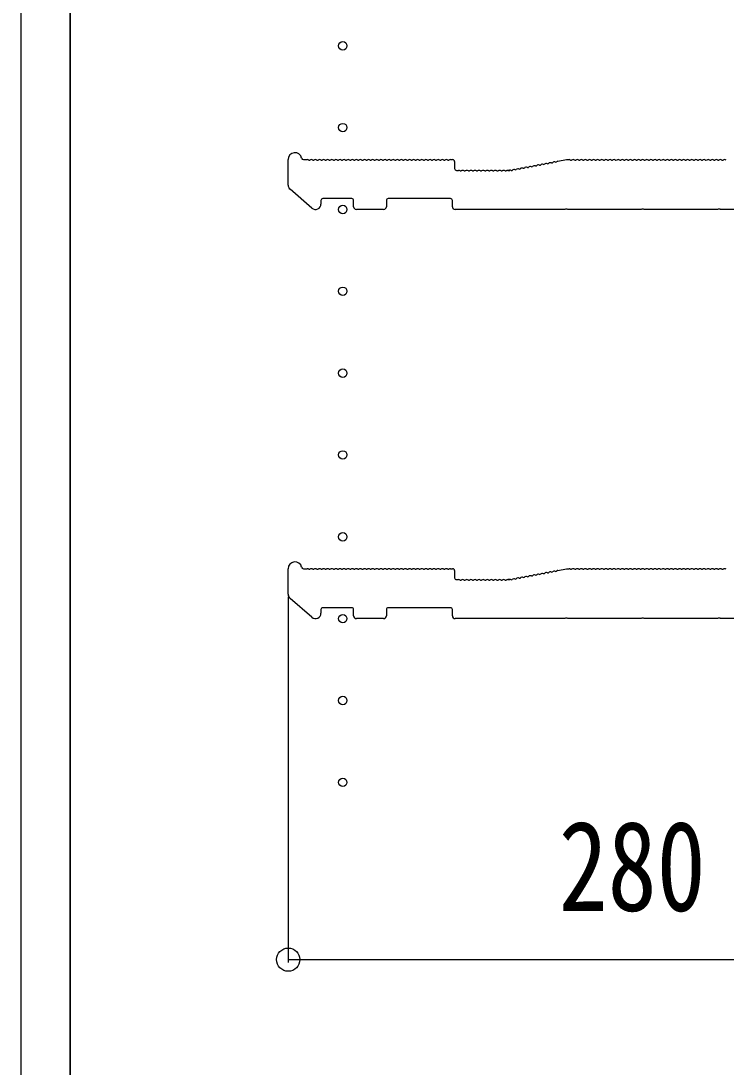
# Model space of a CAD drawing. Units: millimetres, scale not verified. Extents: x -4205 to 4205, y -2970 to 2970.
# Drawn here: x -1109 to -850.4, y -1994.4 to -1610.9 of the extents above; entities that cross this region are included whole.
import ezdxf
from ezdxf.enums import TextEntityAlignment as Align

# ---------------------------------------------------------------- set-up
doc = ezdxf.new("R2010")
doc.units = ezdxf.units.MM
doc.header["$LTSCALE"] = 20
for name, color, linetype in [('0-2_YKK_11', 7, 'Continuous'), ('0-3_YKK_12', 2, 'Continuous'), ('0-5_YKK_D', 6, 'Continuous')]:
    doc.layers.add(name, color=color, linetype=linetype)
doc.styles.add('ＭＳ ゴシック', font='')
doc.styles.get('ＭＳ ゴシック').set_extended_font_data('MS Gothic')

msp = doc.modelspace()

# ---------------------------------------------------------------- linework, layer by layer
at = {"layer": '0-2_YKK_11'}
for p, q in [((-1010.98, -1671.08), (-1010.98, -1661.7)), ((-1005.36, -1661.7), (-1003.98, -1661.7)), ((-1003.42, -1661.9), (-1003.04, -1661.9)), ((-1001.92, -1661.9), (-1001.54, -1661.9)), ((-1000.42, -1661.9), (-1000.04, -1661.9)), ((-998.92, -1661.9), (-998.54, -1661.9)), ((-997.42, -1661.9), (-997.04, -1661.9)), ((-995.92, -1661.9), (-995.54, -1661.9)), ((-994.42, -1661.9), (-994.04, -1661.9)), ((-992.92, -1661.9), (-992.54, -1661.9)), ((-991.42, -1661.9), (-991.04, -1661.9)), ((-989.92, -1661.9), (-989.54, -1661.9)), ((-988.42, -1661.9), (-988.04, -1661.9)), ((-986.92, -1661.9), (-986.54, -1661.9)), ((-985.42, -1661.9), (-985.04, -1661.9)), ((-983.92, -1661.9), (-983.54, -1661.9)), ((-982.42, -1661.9), (-982.04, -1661.9)), ((-980.92, -1661.9), (-980.54, -1661.9)), ((-979.42, -1661.9), (-979.04, -1661.9)), ((-977.92, -1661.9), (-977.54, -1661.9)), ((-976.42, -1661.9), (-976.04, -1661.9)), ((-974.92, -1661.9), (-974.54, -1661.9)), ((-973.42, -1661.9), (-973.04, -1661.9)), ((-971.92, -1661.9), (-971.54, -1661.9)), ((-970.42, -1661.9), (-970.04, -1661.9)), ((-968.92, -1661.9), (-968.54, -1661.9)), ((-967.42, -1661.9), (-967.04, -1661.9)), ((-965.92, -1661.9), (-965.54, -1661.9)), ((-964.42, -1661.9), (-964.04, -1661.9)), ((-962.92, -1661.9), (-962.54, -1661.9)), ((-961.42, -1661.9), (-961.04, -1661.9)), ((-959.92, -1661.9), (-959.54, -1661.9)), ((-958.42, -1661.9), (-958.04, -1661.9)), ((-956.92, -1661.9), (-956.54, -1661.9)), ((-955.42, -1661.9), (-955.04, -1661.9)), ((-953.92, -1661.9), (-953.54, -1661.9)), ((-952.42, -1661.9), (-952.04, -1661.9)), ((-951.48, -1661.7), (-950.68, -1661.7)), ((-949.98, -1662.4), (-949.98, -1665)), ((-921.82, -1664.35), (-921.44, -1664.28)), ((-920.35, -1664.07), (-919.97, -1663.99)), ((-918.87, -1663.79), (-918.5, -1663.71)), ((-917.4, -1663.5), (-917.02, -1663.43)), ((-915.92, -1663.22), (-915.55, -1663.15)), ((-914.45, -1662.94), (-914.08, -1662.87)), ((-912.98, -1662.66), (-912.6, -1662.59)), ((-907.42, -1661.9), (-907.04, -1661.9)), ((-905.92, -1661.9), (-905.54, -1661.9)), ((-904.42, -1661.9), (-904.04, -1661.9)), ((-902.92, -1661.9), (-902.54, -1661.9)), ((-901.42, -1661.9), (-901.04, -1661.9)), ((-899.92, -1661.9), (-899.54, -1661.9)), ((-898.42, -1661.9), (-898.04, -1661.9)), ((-896.92, -1661.9), (-896.54, -1661.9)), ((-895.42, -1661.9), (-895.04, -1661.9)), ((-893.92, -1661.9), (-893.54, -1661.9)), ((-892.42, -1661.9), (-892.04, -1661.9)), ((-890.92, -1661.9), (-890.54, -1661.9)), ((-889.42, -1661.9), (-889.04, -1661.9)), ((-887.92, -1661.9), (-887.54, -1661.9)), ((-886.42, -1661.9), (-886.04, -1661.9)), ((-884.92, -1661.9), (-884.54, -1661.9)), ((-883.42, -1661.9), (-883.04, -1661.9)), ((-881.92, -1661.9), (-881.54, -1661.9)), ((-880.42, -1661.9), (-880.04, -1661.9)), ((-878.92, -1661.9), (-878.54, -1661.9)), ((-877.42, -1661.9), (-877.04, -1661.9)), ((-875.92, -1661.9), (-875.54, -1661.9)), ((-874.42, -1661.9), (-874.04, -1661.9)), ((-872.92, -1661.9), (-872.54, -1661.9)), ((-871.42, -1661.9), (-871.04, -1661.9)), ((-869.92, -1661.9), (-869.54, -1661.9)), ((-868.42, -1661.9), (-868.04, -1661.9)), ((-866.92, -1661.9), (-866.54, -1661.9)), ((-865.42, -1661.9), (-865.04, -1661.9)), ((-863.92, -1661.9), (-863.54, -1661.9)), ((-862.42, -1661.9), (-862.04, -1661.9)), ((-860.92, -1661.9), (-860.54, -1661.9)), ((-859.42, -1661.9), (-859.04, -1661.9)), ((-857.92, -1661.9), (-857.54, -1661.9)), ((-856.42, -1661.9), (-856.04, -1661.9)), ((-854.92, -1661.9), (-854.54, -1661.9)), ((-853.42, -1661.9), (-853.04, -1661.9)), ((-851.92, -1661.9), (-851.54, -1661.9)), ((-949.28, -1665.7), (-948.48, -1665.7)), ((-947.92, -1665.9), (-947.54, -1665.9)), ((-946.42, -1665.9), (-946.04, -1665.9)), ((-944.92, -1665.9), (-944.54, -1665.9)), ((-943.42, -1665.9), (-943.04, -1665.9)), ((-941.92, -1665.9), (-941.54, -1665.9)), ((-940.42, -1665.9), (-940.04, -1665.9)), ((-938.92, -1665.9), (-938.54, -1665.9)), ((-937.42, -1665.9), (-937.04, -1665.9)), ((-935.92, -1665.9), (-935.54, -1665.9)), ((-934.42, -1665.9), (-934.04, -1665.9)), ((-932.92, -1665.9), (-932.54, -1665.9)), ((-931.42, -1665.9), (-931.04, -1665.9)), ((-930.48, -1665.7), (-930.05, -1665.7)), ((-930.05, -1665.7), (-930.48, -1665.7)), ((-929.19, -1665.75), (-928.81, -1665.68)), ((-927.71, -1665.47), (-927.34, -1665.4)), ((-926.24, -1665.19), (-925.86, -1665.12)), ((-924.77, -1664.91), (-924.39, -1664.84)), ((-923.29, -1664.63), (-922.92, -1664.56)), ((-1002.29, -1679.51), (-1010.29, -1672.6)), ((-998.98, -1676.7), (-998.98, -1678)), ((-987.68, -1676), (-998.28, -1676)), ((-986.98, -1679), (-986.98, -1676.7)), ((-974.98, -1676.7), (-974.98, -1679)), ((-951.48, -1676), (-974.28, -1676)), ((-950.78, -1679), (-950.78, -1676.7)), ((-975.98, -1680), (-985.98, -1680)), ((-1010.98, -1821.08), (-1010.98, -1811.7)), ((-1005.36, -1811.7), (-1003.98, -1811.7)), ((-1003.42, -1811.9), (-1003.04, -1811.9)), ((-1001.92, -1811.9), (-1001.54, -1811.9)), ((-1000.42, -1811.9), (-1000.04, -1811.9)), ((-998.92, -1811.9), (-998.54, -1811.9)), ((-997.42, -1811.9), (-997.04, -1811.9)), ((-995.92, -1811.9), (-995.54, -1811.9)), ((-994.42, -1811.9), (-994.04, -1811.9)), ((-992.92, -1811.9), (-992.54, -1811.9)), ((-991.42, -1811.9), (-991.04, -1811.9)), ((-989.92, -1811.9), (-989.54, -1811.9)), ((-988.42, -1811.9), (-988.04, -1811.9)), ((-986.92, -1811.9), (-986.54, -1811.9)), ((-985.42, -1811.9), (-985.04, -1811.9)), ((-983.92, -1811.9), (-983.54, -1811.9)), ((-982.42, -1811.9), (-982.04, -1811.9)), ((-980.92, -1811.9), (-980.54, -1811.9)), ((-979.42, -1811.9), (-979.04, -1811.9)), ((-977.92, -1811.9), (-977.54, -1811.9)), ((-976.42, -1811.9), (-976.04, -1811.9)), ((-974.92, -1811.9), (-974.54, -1811.9)), ((-973.42, -1811.9), (-973.04, -1811.9)), ((-971.92, -1811.9), (-971.54, -1811.9)), ((-970.42, -1811.9), (-970.04, -1811.9)), ((-968.92, -1811.9), (-968.54, -1811.9)), ((-967.42, -1811.9), (-967.04, -1811.9)), ((-965.92, -1811.9), (-965.54, -1811.9)), ((-964.42, -1811.9), (-964.04, -1811.9)), ((-962.92, -1811.9), (-962.54, -1811.9)), ((-961.42, -1811.9), (-961.04, -1811.9)), ((-959.92, -1811.9), (-959.54, -1811.9)), ((-958.42, -1811.9), (-958.04, -1811.9)), ((-956.92, -1811.9), (-956.54, -1811.9)), ((-955.42, -1811.9), (-955.04, -1811.9)), ((-953.92, -1811.9), (-953.54, -1811.9)), ((-952.42, -1811.9), (-952.04, -1811.9)), ((-951.48, -1811.7), (-950.68, -1811.7)), ((-949.98, -1812.4), (-949.98, -1815)), ((-918.87, -1813.79), (-918.5, -1813.71)), ((-917.4, -1813.5), (-917.02, -1813.43)), ((-915.92, -1813.22), (-915.55, -1813.15)), ((-914.45, -1812.94), (-914.08, -1812.87)), ((-912.98, -1812.66), (-912.6, -1812.59)), ((-907.42, -1811.9), (-907.04, -1811.9)), ((-905.92, -1811.9), (-905.54, -1811.9)), ((-904.42, -1811.9), (-904.04, -1811.9)), ((-902.92, -1811.9), (-902.54, -1811.9)), ((-901.42, -1811.9), (-901.04, -1811.9)), ((-899.92, -1811.9), (-899.54, -1811.9)), ((-898.42, -1811.9), (-898.04, -1811.9)), ((-896.92, -1811.9), (-896.54, -1811.9)), ((-895.42, -1811.9), (-895.04, -1811.9)), ((-893.92, -1811.9), (-893.54, -1811.9)), ((-892.42, -1811.9), (-892.04, -1811.9)), ((-890.92, -1811.9), (-890.54, -1811.9)), ((-889.42, -1811.9), (-889.04, -1811.9)), ((-887.92, -1811.9), (-887.54, -1811.9)), ((-886.42, -1811.9), (-886.04, -1811.9)), ((-884.92, -1811.9), (-884.54, -1811.9)), ((-883.42, -1811.9), (-883.04, -1811.9)), ((-881.92, -1811.9), (-881.54, -1811.9)), ((-880.42, -1811.9), (-880.04, -1811.9)), ((-878.92, -1811.9), (-878.54, -1811.9)), ((-877.42, -1811.9), (-877.04, -1811.9)), ((-875.92, -1811.9), (-875.54, -1811.9)), ((-874.42, -1811.9), (-874.04, -1811.9)), ((-872.92, -1811.9), (-872.54, -1811.9)), ((-871.42, -1811.9), (-871.04, -1811.9)), ((-869.92, -1811.9), (-869.54, -1811.9)), ((-868.42, -1811.9), (-868.04, -1811.9)), ((-866.92, -1811.9), (-866.54, -1811.9)), ((-865.42, -1811.9), (-865.04, -1811.9)), ((-863.92, -1811.9), (-863.54, -1811.9)), ((-862.42, -1811.9), (-862.04, -1811.9)), ((-860.92, -1811.9), (-860.54, -1811.9)), ((-859.42, -1811.9), (-859.04, -1811.9)), ((-857.92, -1811.9), (-857.54, -1811.9)), ((-856.42, -1811.9), (-856.04, -1811.9)), ((-854.92, -1811.9), (-854.54, -1811.9)), ((-853.42, -1811.9), (-853.04, -1811.9)), ((-851.92, -1811.9), (-851.54, -1811.9)), ((-949.28, -1815.7), (-948.48, -1815.7)), ((-947.92, -1815.9), (-947.54, -1815.9)), ((-946.42, -1815.9), (-946.04, -1815.9)), ((-944.92, -1815.9), (-944.54, -1815.9)), ((-943.42, -1815.9), (-943.04, -1815.9)), ((-941.92, -1815.9), (-941.54, -1815.9)), ((-940.42, -1815.9), (-940.04, -1815.9)), ((-938.92, -1815.9), (-938.54, -1815.9)), ((-937.42, -1815.9), (-937.04, -1815.9)), ((-935.92, -1815.9), (-935.54, -1815.9)), ((-934.42, -1815.9), (-934.04, -1815.9)), ((-932.92, -1815.9), (-932.54, -1815.9)), ((-931.42, -1815.9), (-931.04, -1815.9)), ((-930.48, -1815.7), (-930.05, -1815.7)), ((-930.05, -1815.7), (-930.48, -1815.7)), ((-929.19, -1815.75), (-928.81, -1815.68)), ((-927.71, -1815.47), (-927.34, -1815.4)), ((-926.24, -1815.19), (-925.86, -1815.12)), ((-924.77, -1814.91), (-924.39, -1814.84)), ((-923.29, -1814.63), (-922.92, -1814.56)), ((-921.82, -1814.35), (-921.44, -1814.28)), ((-920.35, -1814.07), (-919.97, -1813.99)), ((-1002.29, -1829.51), (-1010.29, -1822.6)), ((-998.98, -1826.7), (-998.98, -1828)), ((-987.68, -1826), (-998.28, -1826)), ((-986.98, -1829), (-986.98, -1826.7)), ((-974.98, -1826.7), (-974.98, -1829)), ((-951.48, -1826), (-974.28, -1826)), ((-950.78, -1829), (-950.78, -1826.7)), ((-975.98, -1830), (-985.98, -1830))]:
    msp.add_line(p, q, dxfattribs=at)
for points in [[(-912.09, -1662.29), (-908.98, -1661.7), (-907.98, -1661.7)], [(-929.77, -1665.66), (-929.92, -1665.68), (-929.77, -1665.66)], [(-825.98, -1680), (-852.41, -1680), (-852.65, -1679.87), (-853.31, -1679.87), (-853.55, -1680), (-880.41, -1680), (-880.65, -1679.87), (-881.31, -1679.87), (-881.55, -1680), (-908.41, -1680), (-908.65, -1679.87), (-909.31, -1679.87), (-909.55, -1680), (-949.78, -1680)], [(-912.09, -1812.29), (-908.98, -1811.7), (-907.98, -1811.7)], [(-929.77, -1815.66), (-929.92, -1815.68), (-929.77, -1815.66)], [(-825.98, -1830), (-852.41, -1830), (-852.65, -1829.87), (-853.31, -1829.87), (-853.55, -1830), (-880.41, -1830), (-880.65, -1829.87), (-881.31, -1829.87), (-881.55, -1830), (-908.41, -1830), (-908.65, -1829.87), (-909.31, -1829.87), (-909.55, -1830), (-949.78, -1830)]]:
    msp.add_lwpolyline(points, dxfattribs=at)
for centre, radius, start, end in [((-1008.48, -1661.7), 2.5, 12.6356, 180), ((-1005.36, -1661), 0.7, 192.6356, 270), ((-1003.98, -1662.58), 0.88, 50.536, 90), ((-1002.48, -1662.58), 0.88, 50.536, 129.464), ((-1000.98, -1662.58), 0.88, 50.536, 129.464), ((-999.48, -1662.58), 0.88, 50.536, 129.464), ((-997.98, -1662.58), 0.88, 50.536, 129.464), ((-996.48, -1662.58), 0.88, 50.536, 129.464), ((-994.98, -1662.58), 0.88, 50.536, 129.464), ((-993.48, -1662.58), 0.88, 50.536, 129.464), ((-991.98, -1662.58), 0.88, 50.536, 129.464), ((-990.48, -1662.58), 0.88, 50.536, 129.464), ((-988.98, -1662.58), 0.88, 50.536, 129.464), ((-987.48, -1662.58), 0.88, 50.536, 129.464), ((-985.98, -1662.58), 0.88, 50.536, 129.464), ((-984.48, -1662.58), 0.88, 50.536, 129.464), ((-982.98, -1662.58), 0.88, 50.536, 129.464), ((-981.48, -1662.58), 0.88, 50.536, 129.464), ((-979.98, -1662.58), 0.88, 50.536, 129.464), ((-978.48, -1662.58), 0.88, 50.536, 129.464), ((-976.98, -1662.58), 0.88, 50.536, 129.464), ((-975.48, -1662.58), 0.88, 50.536, 129.464), ((-973.98, -1662.58), 0.88, 50.536, 129.464), ((-972.48, -1662.58), 0.88, 50.536, 129.464), ((-970.98, -1662.58), 0.88, 50.536, 129.464), ((-969.48, -1662.58), 0.88, 50.536, 129.464), ((-967.98, -1662.58), 0.88, 50.536, 129.464), ((-966.48, -1662.58), 0.88, 50.536, 129.464), ((-964.98, -1662.58), 0.88, 50.536, 129.464), ((-963.48, -1662.58), 0.88, 50.536, 129.464), ((-961.98, -1662.58), 0.88, 50.536, 129.464), ((-960.48, -1662.58), 0.88, 50.536, 129.464), ((-958.98, -1662.58), 0.88, 50.536, 129.464), ((-957.48, -1662.58), 0.88, 50.536, 129.464), ((-955.98, -1662.58), 0.88, 50.536, 129.464), ((-954.48, -1662.58), 0.88, 50.536, 129.464), ((-952.98, -1662.58), 0.88, 50.536, 129.464), ((-951.48, -1662.58), 0.88, 90, 129.464), ((-950.68, -1662.4), 0.7, 0, 90), ((-922.24, -1665.12), 0.88, 61.3203, 140.2483), ((-920.77, -1664.84), 0.88, 61.3203, 140.2483), ((-919.29, -1664.56), 0.88, 61.3203, 140.2483), ((-917.82, -1664.28), 0.88, 61.3203, 140.2483), ((-916.35, -1664), 0.88, 61.3203, 140.2483), ((-914.87, -1663.72), 0.88, 61.3203, 140.2483), ((-913.4, -1663.44), 0.88, 61.3203, 140.2483), ((-911.93, -1663.15), 0.88, 100.7843, 140.2483), ((-907.98, -1662.58), 0.88, 50.536, 90), ((-906.48, -1662.58), 0.88, 50.536, 129.464), ((-904.98, -1662.58), 0.88, 50.536, 129.464), ((-903.48, -1662.58), 0.88, 50.536, 129.464), ((-901.98, -1662.58), 0.88, 50.536, 129.464), ((-900.48, -1662.58), 0.88, 50.536, 129.464), ((-898.98, -1662.58), 0.88, 50.536, 129.464), ((-897.48, -1662.58), 0.88, 50.536, 129.464), ((-895.98, -1662.58), 0.88, 50.536, 129.464), ((-894.48, -1662.58), 0.88, 50.536, 129.464), ((-892.98, -1662.58), 0.88, 50.536, 129.464), ((-891.48, -1662.58), 0.88, 50.536, 129.464), ((-889.98, -1662.58), 0.88, 50.536, 129.464), ((-888.48, -1662.58), 0.88, 50.536, 129.464), ((-886.98, -1662.58), 0.88, 50.536, 129.464), ((-885.48, -1662.58), 0.88, 50.536, 129.464), ((-883.98, -1662.58), 0.88, 50.536, 129.464), ((-882.48, -1662.58), 0.88, 50.536, 129.464), ((-880.98, -1662.58), 0.88, 50.536, 129.464), ((-879.48, -1662.58), 0.88, 50.536, 129.464), ((-877.98, -1662.58), 0.88, 50.536, 129.464), ((-876.48, -1662.58), 0.88, 50.536, 129.464), ((-874.98, -1662.58), 0.88, 50.536, 129.464), ((-873.48, -1662.58), 0.88, 50.536, 129.464), ((-871.98, -1662.58), 0.88, 50.536, 129.464), ((-870.48, -1662.58), 0.88, 50.536, 129.464), ((-868.98, -1662.58), 0.88, 50.536, 129.464), ((-867.48, -1662.58), 0.88, 50.536, 129.464), ((-865.98, -1662.58), 0.88, 50.536, 129.464), ((-864.48, -1662.58), 0.88, 50.536, 129.464), ((-862.98, -1662.58), 0.88, 50.536, 129.464), ((-861.48, -1662.58), 0.88, 50.536, 129.464), ((-859.98, -1662.58), 0.88, 50.536, 129.464), ((-858.48, -1662.58), 0.88, 50.536, 129.464), ((-856.98, -1662.58), 0.88, 50.536, 129.464), ((-855.48, -1662.58), 0.88, 50.536, 129.464), ((-853.98, -1662.58), 0.88, 50.536, 129.464), ((-852.48, -1662.58), 0.88, 50.536, 129.464), ((-850.98, -1662.58), 0.88, 50.536, 129.464), ((-949.28, -1665), 0.7, 180, 270), ((-948.48, -1666.58), 0.88, 50.536, 90), ((-946.98, -1666.58), 0.88, 50.536, 129.464), ((-945.48, -1666.58), 0.88, 50.536, 129.464), ((-943.98, -1666.58), 0.88, 50.536, 129.464), ((-942.48, -1666.58), 0.88, 50.536, 129.464), ((-940.98, -1666.58), 0.88, 50.536, 129.464), ((-939.48, -1666.58), 0.88, 50.536, 129.464), ((-937.98, -1666.58), 0.88, 50.536, 129.464), ((-936.48, -1666.58), 0.88, 50.536, 129.464), ((-934.98, -1666.58), 0.88, 50.536, 129.464), ((-933.48, -1666.58), 0.88, 50.536, 129.464), ((-931.98, -1666.58), 0.88, 50.536, 129.464), ((-930.48, -1666.58), 0.88, 90, 129.464), ((-930.05, -1665), 0.7, 270, 280.7843), ((-930.05, -1665), 0.7, 270, 280.7843), ((-929.61, -1666.52), 0.88, 61.3203, 100.7843), ((-928.14, -1666.24), 0.88, 61.3203, 140.2483), ((-926.66, -1665.96), 0.88, 61.3203, 140.2483), ((-925.19, -1665.68), 0.88, 61.3203, 140.2483), ((-923.71, -1665.4), 0.88, 61.3203, 140.2483), ((-1008.98, -1671.08), 2, 180, 229.1613), ((-1000.98, -1678), 2, 229.1613, 0), ((-998.28, -1676.7), 0.7, 90, 180), ((-987.68, -1676.7), 0.7, 0, 90), ((-985.98, -1679), 1, 180, 270), ((-975.98, -1679), 1, 270, 0), ((-974.28, -1676.7), 0.7, 90, 180), ((-951.48, -1676.7), 0.7, 0, 90), ((-949.78, -1679), 1, 180, 270), ((-1008.48, -1811.7), 2.5, 12.6356, 180), ((-1005.36, -1811), 0.7, 192.6356, 270), ((-1003.98, -1812.58), 0.88, 50.536, 90), ((-1002.48, -1812.58), 0.88, 50.536, 129.464), ((-1000.98, -1812.58), 0.88, 50.536, 129.464), ((-999.48, -1812.58), 0.88, 50.536, 129.464), ((-997.98, -1812.58), 0.88, 50.536, 129.464), ((-996.48, -1812.58), 0.88, 50.536, 129.464), ((-994.98, -1812.58), 0.88, 50.536, 129.464), ((-993.48, -1812.58), 0.88, 50.536, 129.464), ((-991.98, -1812.58), 0.88, 50.536, 129.464), ((-990.48, -1812.58), 0.88, 50.536, 129.464), ((-988.98, -1812.58), 0.88, 50.536, 129.464), ((-987.48, -1812.58), 0.88, 50.536, 129.464), ((-985.98, -1812.58), 0.88, 50.536, 129.464), ((-984.48, -1812.58), 0.88, 50.536, 129.464), ((-982.98, -1812.58), 0.88, 50.536, 129.464), ((-981.48, -1812.58), 0.88, 50.536, 129.464), ((-979.98, -1812.58), 0.88, 50.536, 129.464), ((-978.48, -1812.58), 0.88, 50.536, 129.464), ((-976.98, -1812.58), 0.88, 50.536, 129.464), ((-975.48, -1812.58), 0.88, 50.536, 129.464), ((-973.98, -1812.58), 0.88, 50.536, 129.464), ((-972.48, -1812.58), 0.88, 50.536, 129.464), ((-970.98, -1812.58), 0.88, 50.536, 129.464), ((-969.48, -1812.58), 0.88, 50.536, 129.464), ((-967.98, -1812.58), 0.88, 50.536, 129.464), ((-966.48, -1812.58), 0.88, 50.536, 129.464), ((-964.98, -1812.58), 0.88, 50.536, 129.464), ((-963.48, -1812.58), 0.88, 50.536, 129.464), ((-961.98, -1812.58), 0.88, 50.536, 129.464), ((-960.48, -1812.58), 0.88, 50.536, 129.464), ((-958.98, -1812.58), 0.88, 50.536, 129.464), ((-957.48, -1812.58), 0.88, 50.536, 129.464), ((-955.98, -1812.58), 0.88, 50.536, 129.464), ((-954.48, -1812.58), 0.88, 50.536, 129.464), ((-952.98, -1812.58), 0.88, 50.536, 129.464), ((-951.48, -1812.58), 0.88, 90, 129.464), ((-950.68, -1812.4), 0.7, 0, 90), ((-919.29, -1814.56), 0.88, 61.3203, 140.2483), ((-917.82, -1814.28), 0.88, 61.3203, 140.2483), ((-916.35, -1814), 0.88, 61.3203, 140.2483), ((-914.87, -1813.72), 0.88, 61.3203, 140.2483), ((-913.4, -1813.44), 0.88, 61.3203, 140.2483), ((-911.93, -1813.15), 0.88, 100.7843, 140.2483), ((-907.98, -1812.58), 0.88, 50.536, 90), ((-906.48, -1812.58), 0.88, 50.536, 129.464), ((-904.98, -1812.58), 0.88, 50.536, 129.464), ((-903.48, -1812.58), 0.88, 50.536, 129.464), ((-901.98, -1812.58), 0.88, 50.536, 129.464), ((-900.48, -1812.58), 0.88, 50.536, 129.464), ((-898.98, -1812.58), 0.88, 50.536, 129.464), ((-897.48, -1812.58), 0.88, 50.536, 129.464), ((-895.98, -1812.58), 0.88, 50.536, 129.464), ((-894.48, -1812.58), 0.88, 50.536, 129.464), ((-892.98, -1812.58), 0.88, 50.536, 129.464), ((-891.48, -1812.58), 0.88, 50.536, 129.464), ((-889.98, -1812.58), 0.88, 50.536, 129.464), ((-888.48, -1812.58), 0.88, 50.536, 129.464), ((-886.98, -1812.58), 0.88, 50.536, 129.464), ((-885.48, -1812.58), 0.88, 50.536, 129.464), ((-883.98, -1812.58), 0.88, 50.536, 129.464), ((-882.48, -1812.58), 0.88, 50.536, 129.464), ((-880.98, -1812.58), 0.88, 50.536, 129.464), ((-879.48, -1812.58), 0.88, 50.536, 129.464), ((-877.98, -1812.58), 0.88, 50.536, 129.464), ((-876.48, -1812.58), 0.88, 50.536, 129.464), ((-874.98, -1812.58), 0.88, 50.536, 129.464), ((-873.48, -1812.58), 0.88, 50.536, 129.464), ((-871.98, -1812.58), 0.88, 50.536, 129.464), ((-870.48, -1812.58), 0.88, 50.536, 129.464), ((-868.98, -1812.58), 0.88, 50.536, 129.464), ((-867.48, -1812.58), 0.88, 50.536, 129.464), ((-865.98, -1812.58), 0.88, 50.536, 129.464), ((-864.48, -1812.58), 0.88, 50.536, 129.464), ((-862.98, -1812.58), 0.88, 50.536, 129.464), ((-861.48, -1812.58), 0.88, 50.536, 129.464), ((-859.98, -1812.58), 0.88, 50.536, 129.464), ((-858.48, -1812.58), 0.88, 50.536, 129.464), ((-856.98, -1812.58), 0.88, 50.536, 129.464), ((-855.48, -1812.58), 0.88, 50.536, 129.464), ((-853.98, -1812.58), 0.88, 50.536, 129.464), ((-852.48, -1812.58), 0.88, 50.536, 129.464), ((-850.98, -1812.58), 0.88, 50.536, 129.464), ((-949.28, -1815), 0.7, 180, 270), ((-948.48, -1816.58), 0.88, 50.536, 90), ((-946.98, -1816.58), 0.88, 50.536, 129.464), ((-945.48, -1816.58), 0.88, 50.536, 129.464), ((-943.98, -1816.58), 0.88, 50.536, 129.464), ((-942.48, -1816.58), 0.88, 50.536, 129.464), ((-940.98, -1816.58), 0.88, 50.536, 129.464), ((-939.48, -1816.58), 0.88, 50.536, 129.464), ((-937.98, -1816.58), 0.88, 50.536, 129.464), ((-936.48, -1816.58), 0.88, 50.536, 129.464), ((-934.98, -1816.58), 0.88, 50.536, 129.464), ((-933.48, -1816.58), 0.88, 50.536, 129.464), ((-931.98, -1816.58), 0.88, 50.536, 129.464), ((-930.48, -1816.58), 0.88, 90, 129.464), ((-930.05, -1815), 0.7, 270, 280.7843), ((-930.05, -1815), 0.7, 270, 280.7843), ((-929.61, -1816.52), 0.88, 61.3203, 100.7843), ((-928.14, -1816.24), 0.88, 61.3203, 140.2483), ((-926.66, -1815.96), 0.88, 61.3203, 140.2483), ((-925.19, -1815.68), 0.88, 61.3203, 140.2483), ((-923.71, -1815.4), 0.88, 61.3203, 140.2483), ((-922.24, -1815.12), 0.88, 61.3203, 140.2483), ((-920.77, -1814.84), 0.88, 61.3203, 140.2483), ((-1008.98, -1821.08), 2, 180, 229.1613), ((-1000.98, -1828), 2, 229.1613, 0), ((-998.28, -1826.7), 0.7, 90, 180), ((-987.68, -1826.7), 0.7, 0, 90), ((-985.98, -1829), 1, 180, 270), ((-975.98, -1829), 1, 270, 0), ((-974.28, -1826.7), 0.7, 90, 180), ((-951.48, -1826.7), 0.7, 0, 90), ((-949.78, -1829), 1, 180, 270)]:
    msp.add_arc(centre, radius, start, end, dxfattribs=at)
at = {"layer": '0-3_YKK_12'}
for points in [[(-1090.98, -2010), (-710.98, -2010), (-710.98, -1230), (-1090.98, -1230)], [(-1108.98, -2007), (-1090.98, -2007), (-1090.98, -1233), (-1108.98, -1233)]]:
    msp.add_lwpolyline(points, close=True, dxfattribs=at)
for centre in [(-990.98, -1620), (-990.98, -1650), (-990.98, -1680), (-990.98, -1710), (-990.98, -1740), (-990.98, -1770), (-990.98, -1800), (-990.98, -1830), (-990.98, -1860), (-990.98, -1890)]:
    msp.add_circle(centre, 1.55, dxfattribs=at)
at = {"layer": '0-5_YKK_D'}
for p, q in [((-1010.98, -1822), (-1010.98, -1956)), ((-1010.98, -1955), (-730.98, -1955))]:
    msp.add_line(p, q, dxfattribs=at)
msp.add_circle((-1010.98, -1955), 4.25, dxfattribs=at)

# ---------------------------------------------------------------- texts
at = {"layer": '0-5_YKK_D', "style": 'ＭＳ ゴシック', "width": 0.8}
msp.add_text('280', height=32.99, dxfattribs=at).set_placement((-911.78, -1947), align=Align.BOTTOM_LEFT)

doc.saveas('drawing.dxf')
